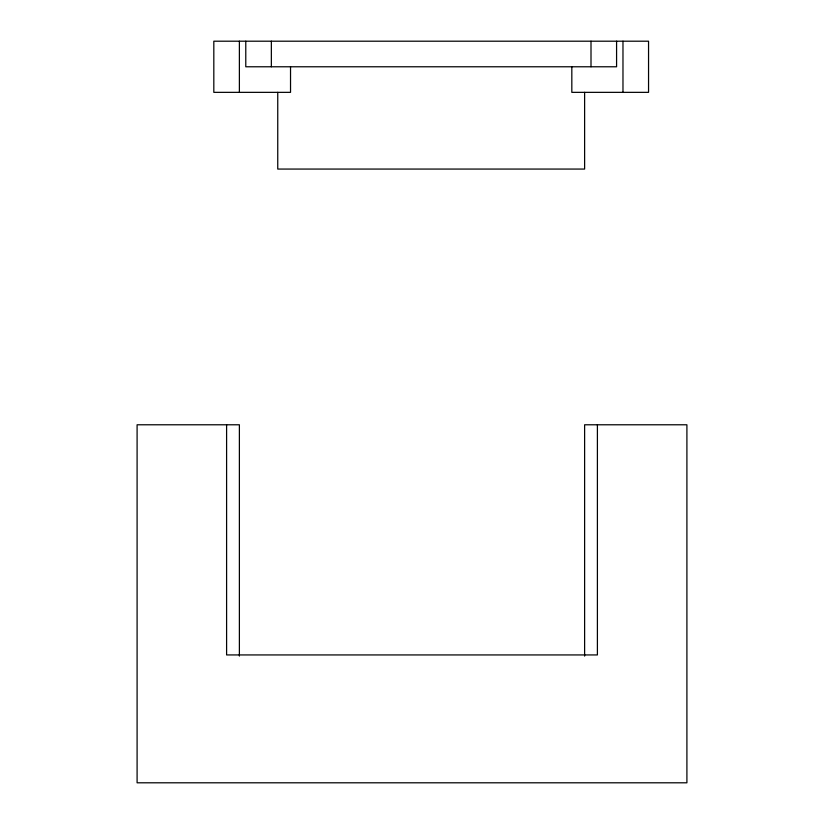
<?xml version="1.0" encoding="UTF-8"?>
<svg xmlns="http://www.w3.org/2000/svg" width="824" height="824" viewBox="0 0 824 824"><rect width="100%" height="100%" fill="white"/><g stroke="black" fill="none" stroke-linecap="round" stroke-linejoin="round"><path stroke-width="1.24" d="M622.975 41.2L622.975 92.35M616.579 41.2L616.579 66.775L245.779 66.775L245.779 41.2M597.4 424.782L597.4 654.936L226.6 654.936L226.6 424.782M591.004 41.2L591.004 66.775M584.618 92.35L584.618 169.064L277.75 169.064L277.75 92.35M584.618 656.089L584.618 424.782L686.907 424.782L686.907 782.8L137.093 782.8L137.093 424.782L239.382 424.782L239.382 656.089M571.825 66.775L571.825 92.35L648.55 92.35L648.55 41.2L213.818 41.2L213.818 92.35L290.532 92.35L290.532 66.775M271.353 41.2L271.353 66.775M239.382 41.2L239.382 92.35"/></g></svg>
